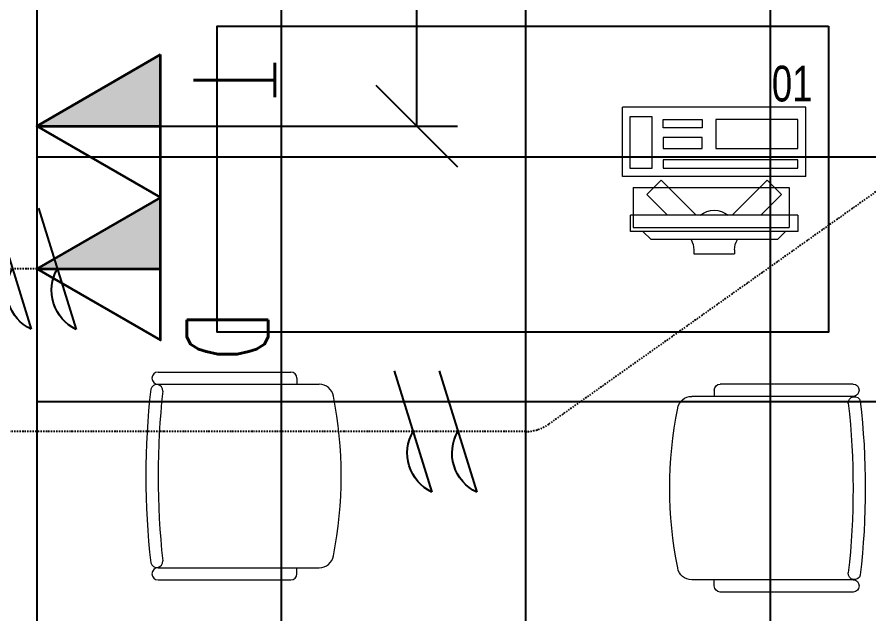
# Model space of a CAD drawing. Extents: x -560814 to 57327, y -29287 to 19916.
# Drawn here: x 15057 to 17148, y 6419 to 7883 of the extents above; entities that cross this region are included whole.
import ezdxf

# ---------------------------------------------------------------- set-up
doc = ezdxf.new("R2010")
doc.units = 0
doc.header["$LTSCALE"] = 0.25
doc.linetypes.add('DASHDOT', pattern=[25.4, 12.7, -6.35, 0, -6.35])
for name, color, linetype in [('0 @ 50', 7, 'Continuous'), ('01-First Floor$0$FALSE CEILING', 251, 'Continuous'), ('01-First Floor$0$TME-NON MEDICAL FURNITURE', 242, 'Continuous'), ('T-WIRE', 140, 'Continuous')]:
    doc.layers.add(name, color=color, linetype=linetype)
for name, color, linetype, lineweight in [('01-First Floor$0$72_EGR_EQP_TAG', 142, 'Continuous', 5), ('01-First Floor$0$LOADING', 253, 'Continuous', 5), ('01-First Floor$0$Walls', 251, 'Continuous', 5), ('E-LITE-CLNG-CNDT', 6, 'DASHDOT', 35), ('T-DATA-CLNG-COND', 51, 'DASHDOT', 25), ('T-DATA-DEVC-TYPE', 2, 'Continuous', 25), ('T-DATA-DIM', 251, 'DASHDOT', 25), ('T-DATA-WALL @ 100', 33, 'Continuous', 35)]:
    doc.layers.add(name, color=color, linetype=linetype, lineweight=lineweight)
doc.styles.add('01-First Floor$0$X3G_ENTITY_257CFD', font='swisscl.ttf', dxfattribs={"height": 200})
doc.styles.add('DC_SIMPLEX', font='SIMPLEX.shx', dxfattribs={"width": 0.7})
doc.dimstyles.new('DevCad-MM', dxfattribs={"dimscale": 0.01, "dimtxt": 2, "dimasz": 2, "dimexe": 1, "dimexo": 1, "dimgap": 0.6, "dimtad": 1, "dimdec": 0, "dimrnd": 10, "dimzin": 1, "dimdsep": 46, "dimtxsty": 'DC_SIMPLEX', "dimblk1": 'OBLIQUE', "dimblk2": 'OBLIQUE', "dimsah": 1, "dimcen": 3, "dimclrd": 256, "dimclre": 256, "dimclrt": 45, "dimadec": 0, "dimazin": 0, "dimtfac": 1, "dimtdec": 0, "dimtix": 1, "dimtmove": 2, "dimatfit": 2, "dimldrblk": 'OBLIQUE', "dimfxl": 1, "dimtolj": 1, "dimtzin": 0, "dimarcsym": 0})

# ---------------------------------------------------------------- blocks, each defined once
blk = doc.blocks.new('*U62')
blk.add_hatch(color=254).paths.add_polyline_path([(1.75, 3.031), (0, 3.031), (0, 0)])
blk.add_line((0, 0), (0, 3.031))
blk.add_lwpolyline([(1.75, 3.031), (0, 0), (-1.75, 3.031)], close=True)
at = {"layer": 'T-DATA-DEVC-TYPE', "style": 'DC_SIMPLEX', "width": 0.7, "flags": 8}
blk.add_attdef('DC_TYPE', (2.682, 5.634), '', height=2, rotation=360, dxfattribs=at)
blk = doc.blocks.new('*U61')
blk.add_hatch(color=254).paths.add_polyline_path([(1.75, 3.031), (0, 3.031), (0, 0)])
blk.add_line((0, 0), (0, 3.031))
blk.add_lwpolyline([(1.75, 3.031), (0, 0), (-1.75, 3.031)], close=True)
at = {"layer": 'T-DATA-DEVC-TYPE', "style": 'DC_SIMPLEX', "width": 0.7, "flags": 8}
blk.add_attdef('DC_TYPE', (2.682, 5.634), '', height=2, rotation=360, dxfattribs=at)
blk = doc.blocks.new('01-First Floor$0$GF21016-P')
at = {"layer": '01-First Floor$0$LOADING', "extrusion": (-1.24384e-09, -1.20261e-09, -1)}
for p, q in [((0.0128, 0.0179), (0.0128, 0.4136)), ((0.4628, 0.0179), (0.4628, 0.4136)), ((-0.0022, 0.3585), (0.0128, 0.3585)), ((0.4778, 0.3585), (0.4628, 0.3585)), ((-0.0172, 0.0179), (-0.0172, 0.3435)), ((0.4928, 0.0179), (0.4928, 0.3435)), ((0.4778, 0.0029), (0.4778, 0.0029))]:
    blk.add_line(p, q, dxfattribs=at)
for centre, radius, start, end in [((-0.2378, -0.5362), 1.0036, 78.7568, 101.2432), ((-0.0478, 0.4136), 0.035, 0, 80.6557), ((-0.4278, 0.4136), 0.035, 99.3443, 180), ((0.0022, 0.3435), 0.015, 0, 90), ((-0.4778, 0.3435), 0.015, 90, 180), ((-0.0284, 0.0145), 0.015, 284.3864, 95.5209), ((-0.2378, 1.8928), 1.8749, 263.6341, 276.3659), ((-0.4471, 0.0145), 0.015, 84.4791, 255.6136), ((0.0022, 0.0179), 0.015, 270, 0), ((0.0022, 0.0179), 0.015, 180, 270), ((-0.2378, 1.8734), 1.8855, 263.5119, 276.4881), ((-0.4778, 0.0179), 0.015, 270, 0), ((-0.4778, 0.0179), 0.015, 180, 270)]:
    blk.add_arc(centre, radius, start, end, dxfattribs=at)
blk = doc.blocks.new('01-First Floor$0$ITCWLS1-P')
at = {"layer": '01-First Floor$0$LOADING'}
for p, q in [((-0.17, 0.45), (-0.17, 0)), ((-0.17, 0.45), (0, 0.45)), ((0, 0.45), (0, 0)), ((-0.2651, 0.43, 0), (-0.3051, 0.43, 0)), ((-0.3051, 0.43, 0), (-0.3051, 0.02, 0)), ((-0.2651, 0.43, 0), (-0.2651, 0.02, 0)), ((-0.1496, 0.4305), (-0.1291, 0.4305)), ((-0.1291, 0.4305), (-0.1291, 0.4089)), ((-0.3251, 0.38, 0), (-0.3051, 0.4, 0)), ((-0.197, 0.4094), (-0.295, 0.4094)), ((-0.295, 0.0264), (-0.295, 0.4094)), ((-0.197, 0.0264), (-0.197, 0.4094)), ((-0.3251, 0.38, 0), (-0.3251, 0.07, 0)), ((-0.3503, 0.275), (-0.3596, 0.275)), ((-0.3596, 0.175), (-0.3596, 0.275)), ((-0.3503, 0.175), (-0.3596, 0.175)), ((-0.3251, 0.07, 0), (-0.3051, 0.05, 0)), ((-0.197, 0.0264), (-0.295, 0.0264)), ((-0.3051, 0.02, 0), (-0.2651, 0.02, 0)), ((-0.17, 0), (0, 0))]:
    blk.add_line(p, q, dxfattribs=at)
at = {"layer": '01-First Floor$0$LOADING', "extrusion": (2.48281e-10, 3.18408e-10, -1)}
for p, q in [((-0.2651, 0.3395), (-0.2144, 0.3902)), ((-0.1791, 0.3548), (-0.2144, 0.3902)), ((-0.2651, 0.2688), (-0.1791, 0.3548))]:
    blk.add_line(p, q, dxfattribs=at)
at = {"layer": '01-First Floor$0$LOADING', "extrusion": (2.48281e-10, -3.18408e-10, -1)}
for p, q in [((-0.2651, 0.1812), (-0.1791, 0.0952)), ((-0.2651, 0.1105), (-0.2144, 0.0598)), ((-0.1791, 0.0952), (-0.2144, 0.0598))]:
    blk.add_line(p, q, dxfattribs=at)
at = {"layer": '01-First Floor$0$LOADING'}
for points in [[(-0.1291, 0.4089), (-0.1291, 0.1), (-0.1496, 0.1), (-0.1496, 0.4305)], [(-0.1496, 0.1), (-0.1496, 0.1), (-0.1496, 0.1), (-0.1496, 0.1), (-0.1496, 0.1), (-0.1496, 0.1), (-0.1496, 0.1), (-0.1496, 0.1), (-0.1496, 0.1)], [(-0.1496, 0.1), (-0.1496, 0.1), (-0.1496, 0.1), (-0.1496, 0.1), (-0.1496, 0.1), (-0.1496, 0.1), (-0.1496, 0.1), (-0.1496, 0.1), (-0.1496, 0.1), (-0.1496, 0.1), (-0.1496, 0.1), (-0.1496, 0.1), (-0.1496, 0.1), (-0.1496, 0.1), (-0.1496, 0.1), (-0.1496, 0.1), (-0.1496, 0.1), (-0.1496, 0.1)], [(-0.1496, 0.1), (-0.1496, 0.1), (-0.1496, 0.1), (-0.1496, 0.1), (-0.1496, 0.1), (-0.1496, 0.1), (-0.1496, 0.1), (-0.1496, 0.1), (-0.1496, 0.1), (-0.1496, 0.1)], [(-0.1496, 0.1), (-0.1496, 0.1), (-0.1496, 0.1), (-0.1496, 0.1), (-0.1496, 0.1), (-0.1496, 0.1), (-0.1496, 0.1)], [(-0.1496, 0.1), (-0.1496, 0.1), (-0.1496, 0.1), (-0.1496, 0.1), (-0.1496, 0.1), (-0.1496, 0.1), (-0.1496, 0.1), (-0.1496, 0.1), (-0.1496, 0.1), (-0.1496, 0.1)], [(-0.1496, 0.1), (-0.1496, 0.1), (-0.1496, 0.1), (-0.1496, 0.1), (-0.1496, 0.1), (-0.1496, 0.1), (-0.1496, 0.1), (-0.1496, 0.1), (-0.1496, 0.1), (-0.1496, 0.1), (-0.1496, 0.1), (-0.1496, 0.1), (-0.1496, 0.1), (-0.1496, 0.1), (-0.1496, 0.1)], [(-0.1496, 0.1), (-0.1496, 0.1), (-0.1496, 0.1), (-0.1496, 0.1), (-0.1496, 0.1), (-0.1496, 0.1), (-0.1496, 0.1), (-0.1496, 0.1), (-0.1496, 0.1), (-0.1496, 0.1)], [(-0.1496, 0.1), (-0.1496, 0.1), (-0.1496, 0.1), (-0.1496, 0.1), (-0.1496, 0.1), (-0.1496, 0.1), (-0.1496, 0.1), (-0.1496, 0.1), (-0.1496, 0.1), (-0.1496, 0.1)], [(-0.1496, 0.1), (-0.1496, 0.1), (-0.1496, 0.1), (-0.1496, 0.1), (-0.1496, 0.1), (-0.1496, 0.1), (-0.1496, 0.1), (-0.1496, 0.1), (-0.1496, 0.1), (-0.1496, 0.1), (-0.1496, 0.1), (-0.1496, 0.1), (-0.1496, 0.1), (-0.1496, 0.1), (-0.1496, 0.1), (-0.1496, 0.1), (-0.1496, 0.1), (-0.1496, 0.1), (-0.1496, 0.1), (-0.1496, 0.1), (-0.1496, 0.1), (-0.1496, 0.1), (-0.1496, 0.1), (-0.1496, 0.1), (-0.1496, 0.1), (-0.1496, 0.1), (-0.1496, 0.1), (-0.1496, 0.1), (-0.1496, 0.1), (-0.1496, 0.1), (-0.1496, 0.1), (-0.1496, 0.1), (-0.1496, 0.1), (-0.1496, 0.1), (-0.1496, 0.1), (-0.1496, 0.1), (-0.1496, 0.1), (-0.1496, 0.1), (-0.1496, 0.1), (-0.1496, 0.1), (-0.1496, 0.1), (-0.1496, 0.1), (-0.1496, 0.1), (-0.1496, 0.1), (-0.1496, 0.1), (-0.1496, 0.1), (-0.1496, 0.1), (-0.1496, 0.1), (-0.1496, 0.1), (-0.1496, 0.1), (-0.1496, 0.1), (-0.1496, 0.1), (-0.1496, 0.1), (-0.1496, 0.1)], [(-0.1496, 0.1), (-0.1496, 0.1), (-0.1496, 0.1), (-0.1496, 0.1), (-0.1496, 0.1), (-0.1496, 0.1), (-0.1496, 0.1), (-0.1496, 0.1), (-0.1496, 0.1), (-0.1496, 0.1), (-0.1496, 0.1), (-0.1496, 0.1), (-0.1496, 0.1), (-0.1496, 0.1), (-0.1496, 0.1), (-0.1496, 0.1), (-0.1496, 0.1), (-0.1496, 0.1), (-0.1496, 0.1), (-0.1496, 0.1), (-0.1496, 0.1), (-0.1496, 0.1), (-0.1496, 0.1), (-0.1496, 0.1), (-0.1496, 0.1), (-0.1496, 0.1), (-0.1496, 0.1), (-0.1496, 0.1), (-0.1496, 0.1), (-0.1496, 0.1), (-0.1496, 0.1), (-0.1496, 0.1), (-0.1496, 0.1), (-0.1496, 0.1), (-0.1496, 0.1), (-0.1496, 0.1), (-0.1496, 0.1), (-0.1496, 0.1), (-0.1496, 0.1), (-0.1496, 0.1), (-0.1496, 0.1), (-0.1496, 0.1), (-0.1496, 0.1), (-0.1496, 0.1), (-0.1496, 0.1), (-0.1496, 0.1), (-0.1496, 0.1), (-0.1496, 0.1), (-0.1496, 0.1), (-0.1496, 0.1), (-0.1496, 0.1), (-0.1496, 0.1), (-0.1496, 0.1), (-0.1496, 0.1), (-0.1496, 0.1), (-0.1496, 0.1), (-0.1496, 0.1), (-0.1496, 0.1), (-0.1496, 0.1), (-0.1496, 0.1), (-0.1496, 0.1), (-0.1496, 0.1), (-0.1496, 0.1), (-0.1496, 0.1), (-0.1496, 0.1), (-0.1496, 0.1), (-0.1496, 0.1), (-0.1496, 0.1), (-0.1496, 0.1), (-0.1496, 0.1), (-0.1496, 0.1), (-0.1496, 0.1), (-0.1496, 0.1), (-0.1496, 0.1), (-0.1496, 0.1), (-0.1496, 0.1), (-0.1496, 0.1), (-0.1496, 0.1), (-0.1496, 0.1), (-0.1496, 0.1), (-0.1496, 0.1), (-0.1496, 0.1), (-0.1496, 0.1), (-0.1496, 0.1), (-0.1496, 0.1), (-0.1496, 0.1), (-0.1496, 0.1), (-0.1496, 0.1), (-0.1496, 0.1)], [(-0.1496, 0.1), (-0.1496, 0.1), (-0.1496, 0.1), (-0.1496, 0.1), (-0.1496, 0.1), (-0.1496, 0.1), (-0.1496, 0.1), (-0.1496, 0.1), (-0.1496, 0.1), (-0.1496, 0.1), (-0.1496, 0.1), (-0.1496, 0.1)], [(-0.1496, 0.1), (-0.1496, 0.1), (-0.1496, 0.1), (-0.1496, 0.1), (-0.1496, 0.1), (-0.1496, 0.1), (-0.1496, 0.1)], [(-0.1496, 0.1), (-0.1496, 0.1), (-0.1496, 0.1), (-0.1496, 0.1), (-0.1496, 0.1), (-0.1496, 0.1), (-0.1496, 0.1), (-0.1496, 0.1), (-0.1496, 0.1), (-0.1496, 0.1), (-0.1496, 0.1), (-0.1496, 0.1), (-0.1496, 0.1), (-0.1496, 0.1), (-0.1496, 0.1), (-0.1496, 0.1), (-0.1496, 0.1)], [(-0.1496, 0.1), (-0.1496, 0.1), (-0.1496, 0.1), (-0.1496, 0.1), (-0.1496, 0.1), (-0.1496, 0.1), (-0.1496, 0.1), (-0.1496, 0.1), (-0.1496, 0.1), (-0.1496, 0.1), (-0.1496, 0.1), (-0.1496, 0.1), (-0.1496, 0.1), (-0.1496, 0.1), (-0.1496, 0.1), (-0.1496, 0.1), (-0.1496, 0.1), (-0.1496, 0.1), (-0.1496, 0.1), (-0.1496, 0.1), (-0.1496, 0.1), (-0.1496, 0.1), (-0.1496, 0.1), (-0.1496, 0.1), (-0.1496, 0.1), (-0.1496, 0.1), (-0.1496, 0.1), (-0.1496, 0.1), (-0.1496, 0.1), (-0.1496, 0.1), (-0.1496, 0.1), (-0.1496, 0.1), (-0.1496, 0.1), (-0.1496, 0.1), (-0.1496, 0.1), (-0.1496, 0.1), (-0.1496, 0.1), (-0.1496, 0.1), (-0.1496, 0.1), (-0.1496, 0.1), (-0.1496, 0.1), (-0.1496, 0.1), (-0.1496, 0.1), (-0.1496, 0.1), (-0.1496, 0.1), (-0.1496, 0.1), (-0.1496, 0.1), (-0.1496, 0.1), (-0.1496, 0.1), (-0.1496, 0.1), (-0.1496, 0.1), (-0.1496, 0.1), (-0.1496, 0.1), (-0.1496, 0.1), (-0.1496, 0.1), (-0.1496, 0.1), (-0.1496, 0.1), (-0.1496, 0.1), (-0.1496, 0.1), (-0.1496, 0.1), (-0.1496, 0.1), (-0.1496, 0.1), (-0.1496, 0.1), (-0.1496, 0.1), (-0.1496, 0.1), (-0.1496, 0.1), (-0.1496, 0.1), (-0.1496, 0.1), (-0.1496, 0.1), (-0.1496, 0.1), (-0.1496, 0.1), (-0.1496, 0.1), (-0.1496, 0.1), (-0.1496, 0.1), (-0.1496, 0.1), (-0.1496, 0.1), (-0.1496, 0.1), (-0.1496, 0.1), (-0.1496, 0.1), (-0.1496, 0.1), (-0.1496, 0.1), (-0.1496, 0.1), (-0.1496, 0.1), (-0.1496, 0.1), (-0.1496, 0.1), (-0.1496, 0.1), (-0.1496, 0.1), (-0.1496, 0.1), (-0.1496, 0.1), (-0.1496, 0.1), (-0.1496, 0.1), (-0.1496, 0.1), (-0.1496, 0.1), (-0.1496, 0.1), (-0.1496, 0.1), (-0.1496, 0.1), (-0.1496, 0.1), (-0.1496, 0.1), (-0.1496, 0.1), (-0.1496, 0.1), (-0.1496, 0.1), (-0.1496, 0.1), (-0.1496, 0.1), (-0.1496, 0.1), (-0.1496, 0.1), (-0.1496, 0.1), (-0.1496, 0.1), (-0.1496, 0.1), (-0.1496, 0.1), (-0.1496, 0.1), (-0.1496, 0.1)], [(-0.1496, 0.1), (-0.1496, 0.1), (-0.1496, 0.1), (-0.1496, 0.1), (-0.1496, 0.1), (-0.1496, 0.1), (-0.1496, 0.1), (-0.1496, 0.1)]]:
    blk.add_lwpolyline(points, dxfattribs=at)
for points in [[(-0.1019, 0.4305), (-0.0304, 0.4305), (-0.0304, 0.2294), (-0.1019, 0.2294)], [(-0.1019, 0.1954), (-0.0747, 0.1954), (-0.0747, 0.1), (-0.1019, 0.1)], [(-0.0304, 0.1954), (-0.0508, 0.1954), (-0.0508, 0.1), (-0.0304, 0.1)], [(-0.1496, 0.1), (-0.1496, 0.1), (-0.1496, 0.1), (-0.1496, 0.1), (-0.1496, 0.1), (-0.1496, 0.1), (-0.1496, 0.1), (-0.1496, 0.1), (-0.1496, 0.1), (-0.1496, 0.1), (-0.1496, 0.1), (-0.1496, 0.1), (-0.1496, 0.1), (-0.1496, 0.1), (-0.1496, 0.1), (-0.1496, 0.1), (-0.1496, 0.1), (-0.1496, 0.1), (-0.1496, 0.1), (-0.1496, 0.1), (-0.1496, 0.1), (-0.1496, 0.1), (-0.1496, 0.1), (-0.1496, 0.1), (-0.1496, 0.1), (-0.1496, 0.1), (-0.1496, 0.1), (-0.1496, 0.1), (-0.1496, 0.1), (-0.1496, 0.1), (-0.1496, 0.1), (-0.1496, 0.1), (-0.1496, 0.1), (-0.1496, 0.1), (-0.1496, 0.1), (-0.1496, 0.1), (-0.1496, 0.1), (-0.1496, 0.1), (-0.1496, 0.1), (-0.1496, 0.1), (-0.1496, 0.1), (-0.1496, 0.1), (-0.1496, 0.1), (-0.1496, 0.1), (-0.1496, 0.1), (-0.1496, 0.1), (-0.1496, 0.1), (-0.1496, 0.1), (-0.1496, 0.1), (-0.1496, 0.1), (-0.1496, 0.1), (-0.1496, 0.1), (-0.1496, 0.1), (-0.1496, 0.1), (-0.1496, 0.1), (-0.1496, 0.1), (-0.1496, 0.1), (-0.1496, 0.1), (-0.1496, 0.1), (-0.1496, 0.1), (-0.1496, 0.1), (-0.1496, 0.1), (-0.1496, 0.1), (-0.1496, 0.1), (-0.1496, 0.1), (-0.1496, 0.1), (-0.1496, 0.1), (-0.1496, 0.1), (-0.1496, 0.1), (-0.1496, 0.1), (-0.1496, 0.1), (-0.1496, 0.1), (-0.1496, 0.1), (-0.1496, 0.1), (-0.1496, 0.1), (-0.1496, 0.1), (-0.1496, 0.1), (-0.1496, 0.1), (-0.1496, 0.1), (-0.1496, 0.1), (-0.1496, 0.1), (-0.1496, 0.1), (-0.1496, 0.1), (-0.1496, 0.1), (-0.1496, 0.1), (-0.1496, 0.1), (-0.1496, 0.1), (-0.1496, 0.1), (-0.1496, 0.1), (-0.1496, 0.1), (-0.1496, 0.1), (-0.1496, 0.1), (-0.1496, 0.1), (-0.1496, 0.1), (-0.1496, 0.1), (-0.1496, 0.1), (-0.1496, 0.1), (-0.1496, 0.1), (-0.1496, 0.1), (-0.1496, 0.1), (-0.1496, 0.1), (-0.1496, 0.1), (-0.1496, 0.1), (-0.1496, 0.1), (-0.1496, 0.1), (-0.1496, 0.1), (-0.1496, 0.1), (-0.1496, 0.1), (-0.1496, 0.1), (-0.1496, 0.1), (-0.1496, 0.1), (-0.1496, 0.1), (-0.1496, 0.1), (-0.1496, 0.1), (-0.1496, 0.1), (-0.1496, 0.1), (-0.1496, 0.1), (-0.1496, 0.1), (-0.1496, 0.1), (-0.1496, 0.1), (-0.1496, 0.1), (-0.1496, 0.1), (-0.1496, 0.1), (-0.1496, 0.1), (-0.1496, 0.1), (-0.1496, 0.1), (-0.1496, 0.1), (-0.1496, 0.1), (-0.1496, 0.1), (-0.1496, 0.1), (-0.1496, 0.1), (-0.1496, 0.1), (-0.1496, 0.1), (-0.1496, 0.1), (-0.1496, 0.1), (-0.1496, 0.1), (-0.1496, 0.1), (-0.1496, 0.1), (-0.1496, 0.1), (-0.1496, 0.1), (-0.1496, 0.1), (-0.1496, 0.1), (-0.1496, 0.1), (-0.1496, 0.1), (-0.1496, 0.1), (-0.1496, 0.1), (-0.1496, 0.1), (-0.1496, 0.1), (-0.1496, 0.1), (-0.1496, 0.1), (-0.1496, 0.1), (-0.1496, 0.1), (-0.1496, 0.1), (-0.1496, 0.1), (-0.1496, 0.1), (-0.1496, 0.1), (-0.1496, 0.1), (-0.1496, 0.1), (-0.1496, 0.1), (-0.1496, 0.1), (-0.1496, 0.1), (-0.1496, 0.1), (-0.1496, 0.1), (-0.1496, 0.1), (-0.1496, 0.1), (-0.1496, 0.1), (-0.1496, 0.1), (-0.1496, 0.1), (-0.1496, 0.1), (-0.1496, 0.1), (-0.1496, 0.1), (-0.1496, 0.1), (-0.1496, 0.1), (-0.1496, 0.1), (-0.1496, 0.1), (-0.1496, 0.1), (-0.1496, 0.1), (-0.1496, 0.1), (-0.1496, 0.1), (-0.1496, 0.1), (-0.1496, 0.1), (-0.1496, 0.1), (-0.1496, 0.1), (-0.1496, 0.1), (-0.1496, 0.1), (-0.1496, 0.1), (-0.1496, 0.1), (-0.1496, 0.1), (-0.1496, 0.1), (-0.1496, 0.1), (-0.1496, 0.1), (-0.1496, 0.1), (-0.1496, 0.1), (-0.1496, 0.1), (-0.1496, 0.1), (-0.1496, 0.1), (-0.1496, 0.1), (-0.1496, 0.1), (-0.1496, 0.1), (-0.1496, 0.1), (-0.1496, 0.1), (-0.1496, 0.1), (-0.1496, 0.1), (-0.1496, 0.1), (-0.1496, 0.1), (-0.1496, 0.1), (-0.1496, 0.1), (-0.1496, 0.1), (-0.1496, 0.1), (-0.1496, 0.1), (-0.1496, 0.1), (-0.1496, 0.1), (-0.1496, 0.1), (-0.1496, 0.1), (-0.1496, 0.1), (-0.1496, 0.1), (-0.1496, 0.1), (-0.1496, 0.1), (-0.1496, 0.1), (-0.1496, 0.1), (-0.1496, 0.1), (-0.1496, 0.1), (-0.1496, 0.1), (-0.1496, 0.1), (-0.1496, 0.1), (-0.1496, 0.1), (-0.1496, 0.1), (-0.1496, 0.1), (-0.1496, 0.1), (-0.1496, 0.1), (-0.1496, 0.1), (-0.1496, 0.1), (-0.1496, 0.1), (-0.1496, 0.1), (-0.1496, 0.1), (-0.1496, 0.1), (-0.1496, 0.1), (-0.1496, 0.1), (-0.1496, 0.1), (-0.1496, 0.1), (-0.1496, 0.1), (-0.1496, 0.1), (-0.1496, 0.1), (-0.1496, 0.1), (-0.1496, 0.1), (-0.1496, 0.1), (-0.1496, 0.1), (-0.1496, 0.1), (-0.1496, 0.1), (-0.1496, 0.1), (-0.1496, 0.1), (-0.1496, 0.1), (-0.1496, 0.1), (-0.1496, 0.1), (-0.1496, 0.1), (-0.1496, 0.1), (-0.1496, 0.1), (-0.1496, 0.1), (-0.1496, 0.1), (-0.1496, 0.1), (-0.1496, 0.1), (-0.1496, 0.1), (-0.1496, 0.1), (-0.1496, 0.1), (-0.1496, 0.1), (-0.1496, 0.1), (-0.1496, 0.1), (-0.1496, 0.1), (-0.1496, 0.1), (-0.1496, 0.1), (-0.1496, 0.1), (-0.1496, 0.1), (-0.1496, 0.1), (-0.1496, 0.1), (-0.1496, 0.1), (-0.1496, 0.1), (-0.1496, 0.1)], [(-0.1496, 0.1), (-0.1496, 0.1), (-0.1496, 0.1), (-0.1496, 0.1), (-0.1496, 0.1), (-0.1496, 0.1), (-0.1496, 0.1), (-0.1496, 0.1), (-0.1496, 0.1), (-0.1496, 0.1), (-0.1496, 0.1), (-0.1496, 0.1), (-0.1496, 0.1), (-0.1496, 0.1), (-0.1496, 0.1), (-0.1496, 0.1), (-0.1496, 0.1), (-0.1496, 0.1), (-0.1496, 0.1), (-0.1496, 0.1), (-0.1496, 0.1), (-0.1496, 0.1), (-0.1496, 0.1), (-0.1496, 0.1), (-0.1496, 0.1), (-0.1496, 0.1), (-0.1496, 0.1), (-0.1496, 0.1), (-0.1496, 0.1), (-0.1496, 0.1), (-0.1496, 0.1), (-0.1496, 0.1), (-0.1496, 0.1), (-0.1496, 0.1), (-0.1496, 0.1), (-0.1496, 0.1), (-0.1496, 0.1), (-0.1496, 0.1), (-0.1496, 0.1), (-0.1496, 0.1), (-0.1496, 0.1), (-0.1496, 0.1), (-0.1496, 0.1), (-0.1496, 0.1), (-0.1496, 0.1), (-0.1496, 0.1), (-0.1496, 0.1), (-0.1496, 0.1), (-0.1496, 0.1), (-0.1496, 0.1), (-0.1496, 0.1), (-0.1496, 0.1), (-0.1496, 0.1), (-0.1496, 0.1), (-0.1496, 0.1), (-0.1496, 0.1), (-0.1496, 0.1), (-0.1496, 0.1), (-0.1496, 0.1), (-0.1496, 0.1), (-0.1496, 0.1), (-0.1496, 0.1), (-0.1496, 0.1), (-0.1496, 0.1), (-0.1496, 0.1), (-0.1496, 0.1), (-0.1496, 0.1), (-0.1496, 0.1), (-0.1496, 0.1), (-0.1496, 0.1), (-0.1496, 0.1), (-0.1496, 0.1), (-0.1496, 0.1), (-0.1496, 0.1), (-0.1496, 0.1), (-0.1496, 0.1), (-0.1496, 0.1), (-0.1496, 0.1), (-0.1496, 0.1), (-0.1496, 0.1), (-0.1496, 0.1), (-0.1496, 0.1), (-0.1496, 0.1), (-0.1496, 0.1), (-0.1496, 0.1), (-0.1496, 0.1), (-0.1496, 0.1), (-0.1496, 0.1), (-0.1496, 0.1), (-0.1496, 0.1), (-0.1496, 0.1), (-0.1496, 0.1), (-0.1496, 0.1), (-0.1496, 0.1), (-0.1496, 0.1), (-0.1496, 0.1), (-0.1496, 0.1), (-0.1496, 0.1), (-0.1496, 0.1), (-0.1496, 0.1), (-0.1496, 0.1), (-0.1496, 0.1), (-0.1496, 0.1), (-0.1496, 0.1), (-0.1496, 0.1), (-0.1496, 0.1), (-0.1496, 0.1), (-0.1496, 0.1), (-0.1496, 0.1), (-0.1496, 0.1), (-0.1496, 0.1), (-0.1496, 0.1), (-0.1496, 0.1), (-0.1496, 0.1), (-0.1496, 0.1), (-0.1496, 0.1), (-0.1496, 0.1), (-0.1496, 0.1), (-0.1496, 0.1), (-0.1496, 0.1), (-0.1496, 0.1), (-0.1496, 0.1), (-0.1496, 0.1), (-0.1496, 0.1), (-0.1496, 0.1), (-0.1496, 0.1), (-0.1496, 0.1), (-0.1496, 0.1), (-0.1496, 0.1), (-0.1496, 0.1), (-0.1496, 0.1), (-0.1496, 0.1), (-0.1496, 0.1), (-0.1496, 0.1), (-0.1496, 0.1), (-0.1496, 0.1), (-0.1496, 0.1), (-0.1496, 0.1), (-0.1496, 0.1), (-0.1496, 0.1), (-0.1496, 0.1), (-0.1496, 0.1), (-0.1496, 0.1), (-0.1496, 0.1), (-0.1496, 0.1), (-0.1496, 0.1), (-0.1496, 0.1), (-0.1496, 0.1), (-0.1496, 0.1), (-0.1496, 0.1), (-0.1496, 0.1), (-0.1496, 0.1), (-0.1496, 0.1), (-0.1496, 0.1), (-0.1496, 0.1), (-0.1496, 0.1), (-0.1496, 0.1), (-0.1496, 0.1), (-0.1496, 0.1), (-0.1496, 0.1), (-0.1496, 0.1), (-0.1496, 0.1), (-0.1496, 0.1), (-0.1496, 0.1), (-0.1496, 0.1), (-0.1496, 0.1), (-0.1496, 0.1), (-0.1496, 0.1), (-0.1496, 0.1), (-0.1496, 0.1), (-0.1496, 0.1), (-0.1496, 0.1), (-0.1496, 0.1), (-0.1496, 0.1), (-0.1496, 0.1), (-0.1496, 0.1), (-0.1496, 0.1), (-0.1496, 0.1), (-0.1496, 0.1), (-0.1496, 0.1), (-0.1496, 0.1), (-0.1496, 0.1), (-0.1496, 0.1), (-0.1496, 0.1), (-0.1496, 0.1), (-0.1496, 0.1), (-0.1496, 0.1), (-0.1496, 0.1), (-0.1496, 0.1), (-0.1496, 0.1), (-0.1496, 0.1), (-0.1496, 0.1), (-0.1496, 0.1), (-0.1496, 0.1), (-0.1496, 0.1), (-0.1496, 0.1), (-0.1496, 0.1), (-0.1496, 0.1), (-0.1496, 0.1), (-0.1496, 0.1), (-0.1496, 0.1), (-0.1496, 0.1), (-0.1496, 0.1), (-0.1496, 0.1), (-0.1496, 0.1), (-0.1496, 0.1), (-0.1496, 0.1), (-0.1496, 0.1), (-0.1496, 0.1), (-0.1496, 0.1), (-0.1496, 0.1), (-0.1496, 0.1), (-0.1496, 0.1), (-0.1496, 0.1)], [(-0.1496, 0.1), (-0.1496, 0.1), (-0.1496, 0.1), (-0.1496, 0.1), (-0.1496, 0.1), (-0.1496, 0.1), (-0.1496, 0.1), (-0.1496, 0.1), (-0.1496, 0.1), (-0.1496, 0.1), (-0.1496, 0.1), (-0.1496, 0.1), (-0.1496, 0.1), (-0.1496, 0.1), (-0.1496, 0.1), (-0.1496, 0.1), (-0.1496, 0.1), (-0.1496, 0.1), (-0.1496, 0.1), (-0.1496, 0.1), (-0.1496, 0.1), (-0.1496, 0.1), (-0.1496, 0.1), (-0.1496, 0.1), (-0.1496, 0.1), (-0.1496, 0.1), (-0.1496, 0.1), (-0.1496, 0.1), (-0.1496, 0.1), (-0.1496, 0.1), (-0.1496, 0.1), (-0.1496, 0.1), (-0.1496, 0.1), (-0.1496, 0.1), (-0.1496, 0.1), (-0.1496, 0.1), (-0.1496, 0.1), (-0.1496, 0.1), (-0.1496, 0.1), (-0.1496, 0.1), (-0.1496, 0.1), (-0.1496, 0.1), (-0.1496, 0.1), (-0.1496, 0.1), (-0.1496, 0.1), (-0.1496, 0.1), (-0.1496, 0.1), (-0.1496, 0.1), (-0.1496, 0.1), (-0.1496, 0.1), (-0.1496, 0.1), (-0.1496, 0.1), (-0.1496, 0.1), (-0.1496, 0.1), (-0.1496, 0.1), (-0.1496, 0.1), (-0.1496, 0.1), (-0.1496, 0.1), (-0.1496, 0.1), (-0.1496, 0.1), (-0.1496, 0.1), (-0.1496, 0.1), (-0.1496, 0.1), (-0.1496, 0.1), (-0.1496, 0.1), (-0.1496, 0.1), (-0.1496, 0.1), (-0.1496, 0.1), (-0.1496, 0.1), (-0.1496, 0.1), (-0.1496, 0.1), (-0.1496, 0.1), (-0.1496, 0.1), (-0.1496, 0.1), (-0.1496, 0.1), (-0.1496, 0.1), (-0.1496, 0.1), (-0.1496, 0.1), (-0.1496, 0.1), (-0.1496, 0.1), (-0.1496, 0.1), (-0.1496, 0.1), (-0.1496, 0.1), (-0.1496, 0.1), (-0.1496, 0.1), (-0.1496, 0.1), (-0.1496, 0.1), (-0.1496, 0.1), (-0.1496, 0.1), (-0.1496, 0.1), (-0.1496, 0.1), (-0.1496, 0.1), (-0.1496, 0.1), (-0.1496, 0.1), (-0.1496, 0.1), (-0.1496, 0.1), (-0.1496, 0.1), (-0.1496, 0.1), (-0.1496, 0.1), (-0.1496, 0.1), (-0.1496, 0.1), (-0.1496, 0.1), (-0.1496, 0.1), (-0.1496, 0.1), (-0.1496, 0.1), (-0.1496, 0.1), (-0.1496, 0.1), (-0.1496, 0.1), (-0.1496, 0.1), (-0.1496, 0.1), (-0.1496, 0.1), (-0.1496, 0.1), (-0.1496, 0.1), (-0.1496, 0.1), (-0.1496, 0.1), (-0.1496, 0.1), (-0.1496, 0.1), (-0.1496, 0.1), (-0.1496, 0.1), (-0.1496, 0.1), (-0.1496, 0.1), (-0.1496, 0.1), (-0.1496, 0.1), (-0.1496, 0.1), (-0.1496, 0.1), (-0.1496, 0.1), (-0.1496, 0.1), (-0.1496, 0.1), (-0.1496, 0.1), (-0.1496, 0.1), (-0.1496, 0.1), (-0.1496, 0.1), (-0.1496, 0.1), (-0.1496, 0.1), (-0.1496, 0.1), (-0.1496, 0.1), (-0.1496, 0.1), (-0.1496, 0.1), (-0.1496, 0.1), (-0.1496, 0.1), (-0.1496, 0.1), (-0.1496, 0.1), (-0.1496, 0.1), (-0.1496, 0.1), (-0.1496, 0.1), (-0.1496, 0.1), (-0.1496, 0.1), (-0.1496, 0.1), (-0.1496, 0.1), (-0.1496, 0.1), (-0.1496, 0.1), (-0.1496, 0.1), (-0.1496, 0.1), (-0.1496, 0.1), (-0.1496, 0.1), (-0.1496, 0.1), (-0.1496, 0.1), (-0.1496, 0.1), (-0.1496, 0.1), (-0.1496, 0.1), (-0.1496, 0.1), (-0.1496, 0.1), (-0.1496, 0.1), (-0.1496, 0.1), (-0.1496, 0.1), (-0.1496, 0.1), (-0.1496, 0.1), (-0.1496, 0.1), (-0.1496, 0.1), (-0.1496, 0.1), (-0.1496, 0.1), (-0.1496, 0.1), (-0.1496, 0.1), (-0.1496, 0.1), (-0.1496, 0.1), (-0.1496, 0.1), (-0.1496, 0.1), (-0.1496, 0.1), (-0.1496, 0.1), (-0.1496, 0.1), (-0.1496, 0.1), (-0.1496, 0.1), (-0.1496, 0.1), (-0.1496, 0.1), (-0.1496, 0.1), (-0.1496, 0.1), (-0.1496, 0.1), (-0.1496, 0.1), (-0.1496, 0.1), (-0.1496, 0.1), (-0.1496, 0.1), (-0.1496, 0.1), (-0.1496, 0.1), (-0.1496, 0.1), (-0.1496, 0.1), (-0.1496, 0.1), (-0.1496, 0.1), (-0.1496, 0.1), (-0.1496, 0.1), (-0.1496, 0.1), (-0.1496, 0.1), (-0.1496, 0.1), (-0.1496, 0.1), (-0.1496, 0.1), (-0.1496, 0.1), (-0.1496, 0.1), (-0.1496, 0.1), (-0.1496, 0.1), (-0.1496, 0.1), (-0.1496, 0.1), (-0.1496, 0.1), (-0.1496, 0.1), (-0.1496, 0.1), (-0.1496, 0.1), (-0.1496, 0.1), (-0.1496, 0.1), (-0.1496, 0.1), (-0.1496, 0.1), (-0.1496, 0.1)], [(-0.1496, 0.0727), (-0.0236, 0.0727), (-0.0236, 0.0182), (-0.1496, 0.0182)]]:
    blk.add_lwpolyline(points, close=True, dxfattribs=at)
for centre, radius, start, end in [((-0.3503, 0.325), 0.05, 270, 300.3093), ((-0.3089, 0.225), 0.0556, 321.9431, 38.0569), ((-0.3503, 0.125), 0.05, 59.6907, 90)]:
    blk.add_arc(centre, radius, start, end, dxfattribs=at)
blk = doc.blocks.new('01-First Floor')
at = {"layer": '01-First Floor$0$FALSE CEILING', "linetype": 'Continuous'}
for p, q in [((15706, 4540), (15706, 8610)), ((16306, 4540), (16306, 8610)), ((16906, 4540), (16906, 8610)), ((15106, 7540), (19115.6, 7540)), ((15106, 6940), (19115.6, 6940))]:
    blk.add_line(p, q, dxfattribs=at)
at = {"layer": '01-First Floor$0$FALSE CEILING'}
blk.add_lwpolyline([(15106, 4540), (19115.6, 4540), (19115.6, 8610), (15106, 8610)], close=True, dxfattribs=at)
at = {"layer": '01-First Floor$0$FALSE CEILING', "elevation": -0.1}
blk.add_lwpolyline([(17048.5, 7860), (17048.5, 7110), (15548.5, 7110), (15548.5, 7860)], close=True, dxfattribs=at)
at = {"layer": '01-First Floor$0$LOADING', "elevation": -0.1}
blk.add_lwpolyline([(17048.5, 7860), (17048.5, 7110), (15548.5, 7110), (15548.5, 7860)], close=True, dxfattribs=at)
at = {"layer": '01-First Floor$0$Walls'}
blk.add_line((15106, 6190), (15106, 8610), dxfattribs=at)
at = {"layer": '01-First Floor$0$LOADING', "extrusion": (1.93987e-16, 8.01373e-06, 1), "xscale": -1000.000000000009, "yscale": 1000.000000000009, "zscale": 1000.000000000009, "rotation": 270}
blk.add_blockref('01-First Floor$0$ITCWLS1-P', (16543.1, 7661.9, 0), dxfattribs=at)
at = {"layer": '01-First Floor$0$TME-NON MEDICAL FURNITURE', "color": 1, "extrusion": (-1.86519e-05, 4.75185e-05, 1), "xscale": -1000.000000000002, "yscale": 1000.000000000002, "zscale": -1000.000000000002, "rotation": 270.0000250975433}
blk.add_blockref('01-First Floor$0$GF21016-P', (15385.5, 6519.3, -0.1), dxfattribs=at)
at = {"layer": '01-First Floor$0$TME-NON MEDICAL FURNITURE', "color": 1, "extrusion": (-2.24019e-05, 2.67576e-11, 1), "xscale": 1000.000000000005, "yscale": 1000.000000000005, "zscale": -1000.000000000002, "rotation": 89.99997488764724}
blk.add_blockref('01-First Floor$0$GF21016-P', (17126.7, 6489.6, -0.5), dxfattribs=at)
at = {"layer": '01-First Floor$0$72_EGR_EQP_TAG', "insert": (16959.5, 7763.2, -0.1), "char_height": 87.47, "attachment_point": 2, "style": '01-First Floor$0$X3G_ENTITY_257CFD'}
blk.add_mtext('01', dxfattribs=at)
blk = doc.blocks.new('W-TEL')
blk.add_line((-66, -212.7), (66, 212.7))
blk.add_arc((130.7, 76), 151.2, 115.3301, 210.179)
blk = doc.blocks.new('*U107')
at = {"layer": 'T-WIRE', "xscale": -0.006999999999825377, "yscale": 0.006999999999970897, "zscale": 0.006999999999999999}
for p in [(0, 0), (1.102, -0.003)]:
    blk.add_blockref('W-TEL', p, dxfattribs=at)
blk = doc.blocks.new('_OBLIQUE')
at = {"color": 0, "linetype": 'ByBlock'}
blk.add_line((-0.5, -0.5), (0.5, 0.5), dxfattribs=at)
blk = doc.blocks.new('*D139')
at = {"layer": 'Defpoints', "color": 0, "linetype": 'Continuous', "transparency": 16777216}
for p in [(15106, 8610), (16038.2, 8610), (15106, 7615.4)]:
    blk.add_point(p, dxfattribs=at)
at = {"layer": 'T-DATA-DIM', "linetype": 'Continuous', "lineweight": -2, "transparency": 16777216}
for p, q in [((15206, 8610), (16138.2, 8610)), ((16038.2, 7615.4), (16038.2, 8610)), ((15206, 7615.4), (16138.2, 7615.4))]:
    blk.add_line(p, q, dxfattribs=at)
at = {"layer": 'T-DATA-DIM', "linetype": 'Continuous', "lineweight": -2, "transparency": 16777216, "xscale": 200, "yscale": 200, "zscale": 200}
for p, rotation in [((16038.2, 8610), 90), ((16038.2, 7615.4), 270)]:
    blk.add_blockref('_OBLIQUE', p, dxfattribs=dict(at, rotation=rotation))
at = {"layer": 'T-DATA-DIM', "color": 45, "linetype": 'Continuous', "transparency": 16777216, "insert": (15878.2, 8112.7), "char_height": 200, "attachment_point": 5, "rotation": 90, "style": 'DC_SIMPLEX'}
blk.add_mtext('\\A1;990', dxfattribs=at)

msp = doc.modelspace()

# ---------------------------------------------------------------- linework, layer by layer
at = {"layer": 'T-DATA-CLNG-COND'}
msp.add_lwpolyline([(18812.5, 7674), (17506.4, 7674, 0.155582), (17448.5, 7655.6), (16362.7, 6884.7, -0.155582), (16304.8, 6866.2), (14956, 6866.2)], format="xyb", dxfattribs=at)
msp.add_lwpolyline([(15106, 7265.4), (14956, 7265.4)], dxfattribs=at)

# ---------------------------------------------------------------- block references
at = {"layer": '0 @ 50', "xscale": 100, "yscale": 100, "zscale": 100, "rotation": 180}
for p in [(15156.4, 7265.4), (16139.4, 6866.2)]:
    msp.add_blockref('*U107', p, dxfattribs=at)
at = {"layer": 'E-LITE-CLNG-CNDT'}
msp.add_blockref('01-First Floor', (0, 0), dxfattribs=at)
at = {"layer": 'T-DATA-WALL @ 100'}
ref = msp.add_blockref('*U61', (15106, 7615.4), dxfattribs=dict(at, xscale=-100, yscale=100, zscale=100, rotation=270))
ref.add_attrib('DC_TYPE', 'T', (15490, 7776), dxfattribs={"layer": 'T-DATA-DEVC-TYPE', "height": 200, "rotation": 270, "style": 'DC_SIMPLEX', "width": 0.7, "flags": 8})
ref = msp.add_blockref('*U62', (15106, 7265.4), dxfattribs=dict(at, xscale=-100, yscale=100, zscale=100, rotation=270))
ref.add_attrib('DC_TYPE', 'D', (15473.8, 7164.1, 0), dxfattribs={"layer": 'T-DATA-DEVC-TYPE', "height": 200, "rotation": 270, "style": 'DC_SIMPLEX', "width": 0.7, "flags": 8})

# ---------------------------------------------------------------- dimensions: what is measured, and where the dimension line sits
at = {"layer": 'T-DATA-DIM', "linetype": 'Continuous'}
dim = msp.add_linear_dim(base=(16038.2, 8610), p1=(15106, 7615.4), p2=(15106, 8610), angle=90, dimstyle='DevCad-MM', dxfattribs=at)
dim.commit()
dim.dimension.update_dxf_attribs({"geometry": '*D139', "text_midpoint": (15878.2, 8112.7)})

doc.saveas('drawing.dxf')
